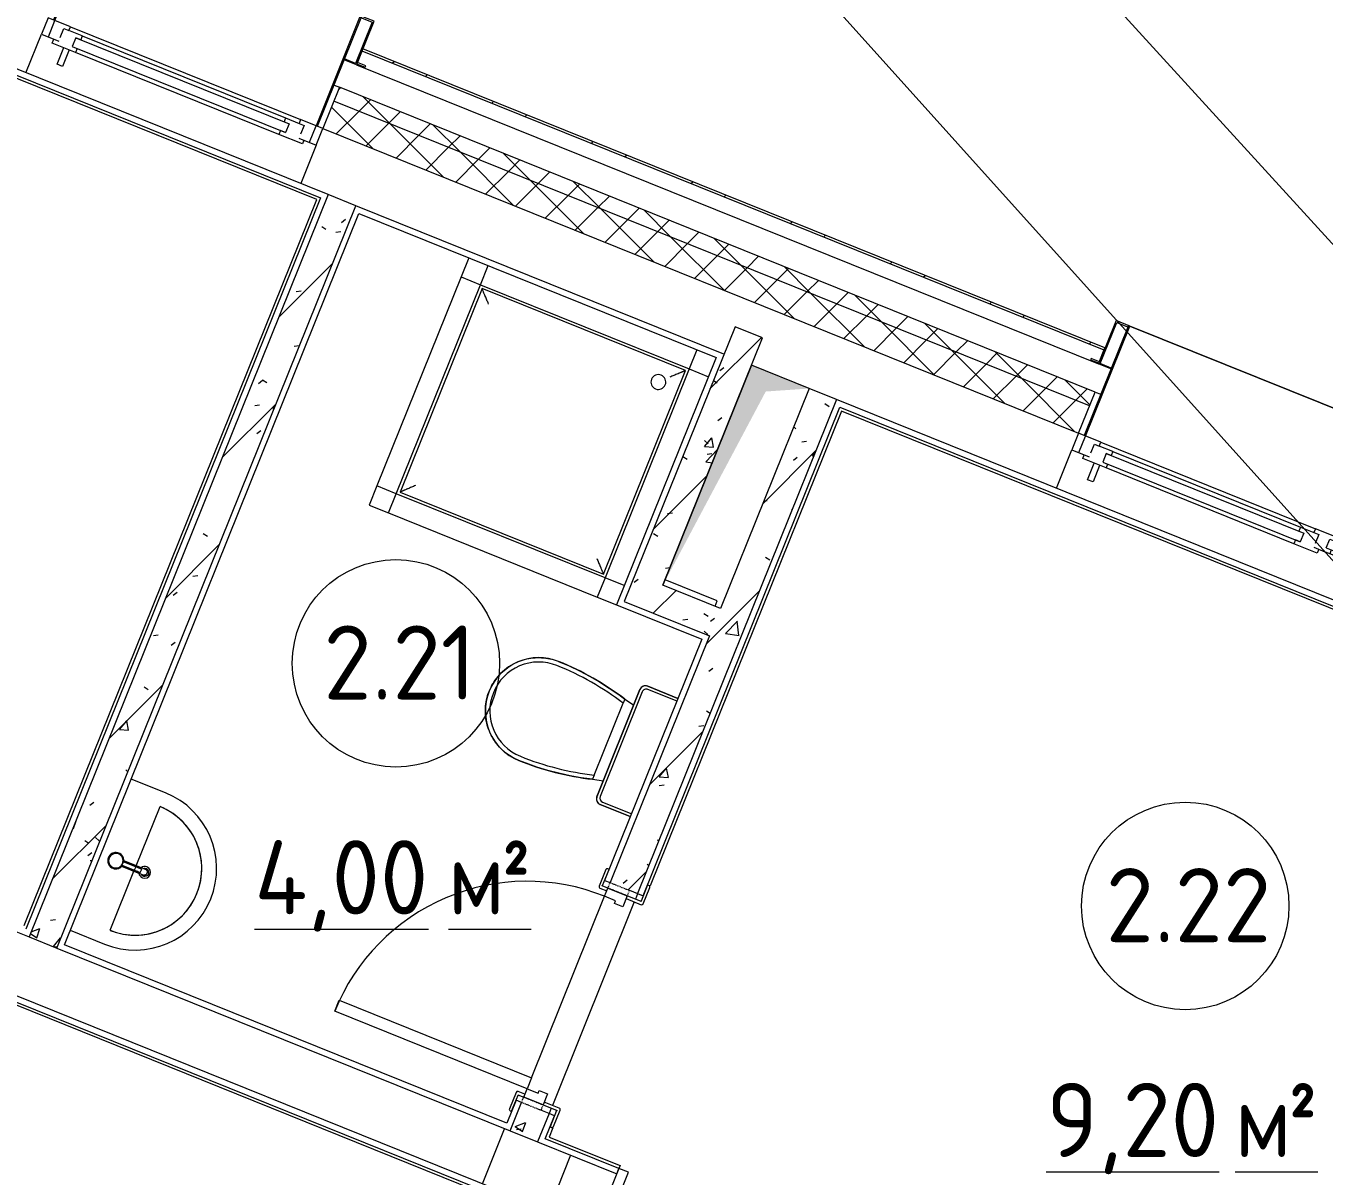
# Model space of a CAD drawing. Header units: millimetres. Extents: x -584918 to 2941280, y 3000189 to 4229862.
# Drawn here: x -439338 to -434957, y 3869929 to 3873808 of the extents above; entities that cross this region are included whole.
import ezdxf

# ---------------------------------------------------------------- set-up
doc = ezdxf.new("R2010")
doc.units = ezdxf.units.MM
doc.linetypes.add('ASVP_Невидимые', pattern=[5, 3, -2])
for name, color, linetype, lineweight in [('_ Окна', 7, 'Continuous', 0), ('Двери', 7, 'Continuous', 0), ('Линии', 7, 'Continuous', 0), ('Марки помещений', 7, 'Continuous', 0), ('Обобщенные модели', 7, 'Continuous', 0), ('Окна', 7, 'Continuous', 0), ('Перекрытие', 7, 'Continuous', 0), ('Сантехника', 7, 'Continuous', 0), ('Стены внутренние', 7, 'Continuous', 0), ('Стены наружные', 7, 'Continuous', 0), ('Стены несущие', 7, 'Continuous', 0), ('Стены отделка', 7, 'Continuous', 0), ('Стены перегородки', 7, 'Continuous', 0), ('Стены штриховка', 7, 'Continuous', 0), ('Узлы', 7, 'Continuous', 0), ('экспертиза ДУ', 1, 'Continuous', 0), ('экспертиза условные обозначения', 1, 'Continuous', 0)]:
    doc.layers.add(name, color=color, linetype=linetype, lineweight=lineweight)
doc.styles.add('GOST Common_2', font='', dxfattribs={"height": 500})
doc.styles.add('GOST Common_3', font='', dxfattribs={"width": 0.9, "height": 500})
doc.styles.get('GOST Common_2').set_extended_font_data('GOST Common')
doc.styles.get('GOST Common_3').set_extended_font_data('GOST Common')
pattern_1 = [(45, (-445536.98, 3844560.27), (-141.4214, 141.4214), [])]
pattern_2 = [(50, (-445536.98, 3844560.27), (364.368, -31.8783), [38.1, -419.1]), (355, (-445536.98, 3844560.27), (-70.486, 382.1133), [30.48, -335.28]), (100.451, (-445506.6, 3844557.6), (293.885, 350.2334), [32.38, -356.18]), (46.184, (-445537, 3844661.87), (542.1585, -84.086), [57.15, -628.65]), (96.636, (-445491.8, 3844654.86), (474.805, 494.855), [48.57, -534.27]), (351.184, (-445537, 3844661.87), (474.81, 494.85), [45.72, -502.92]), (21, (-445486.18, 3844636.47), (303.2285, -204.5305), [38.1, -419.1]), (326, (-445486.18, 3844636.47), (123.604, 368.376), [30.48, -335.28]), (71.451, (-445460.9, 3844619.42), (426.834, 163.8427), [32.38, -356.18]), (37.5, (-445536.98, 3844560.27), (6.17665, 169.11015), [16.764, -314.452, 16.764, -323.596, -336.55]), (37.5, (-445536.98, 3844560.27), (6.17665, 169.11015), [-671.576, 16.764, -319.786]), (7.5, (-445536.98, 3844560.27), (133.6389, 200.3615), [16.764, -177.292, 16.764, -306.832, -128.27]), (7.5, (-445536.98, 3844560.27), (133.6389, 200.3615), [-517.652, 16.764, -111.506]), (327.5, (-445650.27, 3844560.27), (271.1818, -11.45836), [16.764, -110.236, 16.764, -379.476, -525.78]), (327.5, (-445650.27, 3844560.27), (271.1818, -11.45836), [-523.24, 16.764, -509.016]), (317.5, (-445701.07, 3844560.27), (296.2585, 50.8528), [16.764, -148.336, 16.764, -246.38, -373.38]), (317.5, (-445701.07, 3844560.27), (296.2585, 50.8528), [-428.244, 16.764, -356.616])]
pattern_3 = [(45, (-445536.98, 3844560.27), (-70.71068, 70.71068), []), (135, (-445536.98, 3844560.27), (-70.71068, -70.71068), [])]

# ---------------------------------------------------------------- blocks, each defined once
blk = doc.blocks.new('ASVP_ДверьДеревянная_1 полотно - Санузел 700х2000h_полотно_ Г Пр _650 в свету_-7535400-АР Этаж 02')
at = {"layer": 'Двери', "lineweight": 18}
for p, q in [((-350, 750), (-310, 750)), ((-350, 50), (-350, 750)), ((-310, 750), (-310, 50)), ((-380, 50), (-350, 50)), ((-380, -20), (-380, 50)), ((-310, 50), (-350, 50)), ((-350, 50), (-350, 10)), ((350, 50), (380, 50)), ((350, 10), (350, 50)), ((380, 50), (380, -20)), ((-350, 10), (-340, 10)), ((-340, 10), (-340, -20)), ((340, 10), (350, 10)), ((340, -20), (340, 10)), ((-340, -20), (-380, -20)), ((380, -20), (340, -20))]:
    blk.add_line(p, q, dxfattribs=at)
at = {"layer": 'Двери', "linetype": 'ASVP_Невидимые', "lineweight": 18}
for p, q in [((-400, 50), (-380, 50)), ((-400, -20), (-400, 50)), ((-380, 50), (-380, -20)), ((380, 50), (400, 50)), ((380, -20), (380, 50)), ((400, 50), (400, -20)), ((-380, -20), (-400, -20)), ((400, -20), (380, -20))]:
    blk.add_line(p, q, dxfattribs=at)
at = {"layer": 'Двери'}
blk.add_arc((-350, 50), 700, 0, 90, dxfattribs=at)
blk = doc.blocks.new('ASVP_НАЛИЧНИК МДФ_Двери - Наличник дверной МДФ-7488205-АР Этаж 02')
at = {"layer": 'Обобщенные модели'}
for p, q in [((-380, 50), (-380, -1)), ((-370, -5), (-370, 50)), ((370, 50), (370, -5)), ((380, -1), (380, 50)), ((-381, 0), (-440, 0)), ((-440, 0), (-440, -5)), ((-381, -1), (-381, 0)), ((440, 0), (381, 0)), ((381, 0), (381, -1)), ((440, -5), (440, 0)), ((-435, -10), (-375, -10)), ((-380, -1), (-381, -1)), ((375, -10), (435, -10)), ((381, -1), (380, -1))]:
    blk.add_line(p, q, dxfattribs=at)
for centre, start, end in [((-435, -5), 180, 270), ((-375, -5), 270, 360), ((375, -5), 180, 270), ((435, -5), 270, 360)]:
    blk.add_arc(centre, 5, start, end, dxfattribs=at)
blk = doc.blocks.new('ASVP_НАЛИЧНИК МДФ_Двери - Наличник дверной МДФ-7488190-АР Этаж 02')
at = {"layer": 'Обобщенные модели'}
for p, q in [((-381, 0), (-440, 0)), ((-381, -1), (-381, 0)), ((-380, 20), (-380, -1)), ((-370, -5), (-370, 20)), ((370, 20), (370, -5)), ((380, -1), (380, 20)), ((440, 0), (381, 0)), ((381, 0), (381, -1)), ((440, -5), (440, 0)), ((-440, 0), (-440, -5)), ((-435, -10), (-375, -10)), ((-380, -1), (-381, -1)), ((375, -10), (435, -10)), ((381, -1), (380, -1))]:
    blk.add_line(p, q, dxfattribs=at)
for centre, start, end in [((-435, -5), 180, 270), ((-375, -5), 270, 360), ((375, -5), 180, 270), ((435, -5), 270, 360)]:
    blk.add_arc(centre, 5, start, end, dxfattribs=at)
blk = doc.blocks.new('ADSK_Унитаз_ГОСТ30493-96 - С косым выпуском-V62-АР Этаж 02')
at = {"layer": 'Сантехника'}
for p, q in [((130, 215), (20, 215)), ((20, 215), (130, 215)), ((125, 205), (25, 205)), ((140, -190), (140, 190)), ((150, 195), (150, 190.8)), ((150, -195), (150, 195)), ((150, 195), (150, -195)), ((185, 145), (150, 137.4)), ((185, 130.7), (185, 145.7)), ((185, 130.7), (185, -130.7)), ((185, -145.7), (185, -130.7)), ((150, -137.4), (185, -145)), ((20, -215), (130, -215)), ((130, -215), (20, -215)), ((25, -205), (125, -205))]:
    blk.add_line(p, q, dxfattribs=at)
at = {"layer": 'Сантехника', "flags": 128}
for points in [[(185, 145.7), (222.5, 155.2), (260.3, 163.1), (298.4, 169.6), (336.7, 174.5), (375.2, 177.8), (413.8, 179.6), (440, 180)], [(440, 180), (447.2, 179.9), (454.4, 179.4), (461.5, 178.7), (468.7, 177.7), (475.8, 176.4), (482.8, 174.8), (489.7, 173), (496.6, 170.9), (503.4, 168.5), (510.1, 165.8), (516.7, 162.9), (523.1, 159.7), (529.4, 156.2), (535.6, 152.5), (541.6, 148.6), (547.5, 144.4), (553.2, 140), (558.7, 135.3), (564, 130.5), (569.1, 125.4), (574, 120.1), (578.7, 114.7), (583.2, 109), (587.5, 103.2), (591.5, 97.3), (595.2, 91.1), (598.8, 84.8), (602, 78.4), (605, 71.9), (607.8, 65.2), (610.2, 58.5), (612.4, 51.6), (614.4, 44.7), (616, 37.7), (617.4, 30.6), (618.5, 23.5), (619.3, 16.3), (619.8, 9.1), (620, 1.9), (620, 0)], [(620, 0), (619.9, -7.2), (619.4, -14.4), (618.7, -21.5), (617.7, -28.7), (616.4, -35.8), (614.8, -42.8), (613, -49.7), (610.9, -56.6), (608.5, -63.4), (605.8, -70.1), (602.9, -76.7), (599.7, -83.1), (596.2, -89.4), (592.5, -95.6), (588.6, -101.6), (584.4, -107.5), (580, -113.2), (575.3, -118.7), (570.5, -124), (565.4, -129.1), (560.1, -134), (554.7, -138.7), (549, -143.2), (543.2, -147.5), (537.3, -151.5), (531.1, -155.2), (524.8, -158.8), (518.4, -162), (511.9, -165), (505.2, -167.8), (498.5, -170.2), (491.6, -172.4), (484.7, -174.4), (477.7, -176), (470.6, -177.4), (463.5, -178.5), (456.3, -179.3), (449.1, -179.8), (441.9, -180), (440, -180)], [(440, -180), (401.4, -179.2), (362.8, -176.9), (324.4, -173.1), (286.1, -167.7), (248.1, -160.7), (210.4, -152.3), (185, -145.7)]]:
    blk.add_lwpolyline(points, dxfattribs=at)
at = {"layer": 'Сантехника'}
for centre, radius, start, end in [((25, 190), 15, 90, 111.2132), ((125, 190), 15, 0, 90), ((130, 195), 20, 360, 90), ((130, 195), 20, 80, 90), ((130, 195), 20, 0, 90), ((130, 195), 20, 50, 70), ((130, 195), 20, 20, 40), ((130, 195), 20, 360, 10), ((440, -786), 966, 90, 105.3062), ((440, -786), 966, 90, 105.3062), ((440, 0), 180, 0, 90), ((440, 0), 180, 360, 90), ((440, -801), 966, 90, 105.3062), ((440, 0), 165, 0, 90), ((440, 0), 180, 270, 360), ((440, 0), 165, 270, 0), ((440, 0), 180, 270, 0), ((440, 801), 966, 254.6938, 270), ((440, 786), 966, 254.6938, 270), ((440, 786), 966, 254.6938, 270), ((25, -190), 15, 248.7868, 270), ((125, -190), 15, 270, 0), ((130, -195), 20, 270, 0), ((130, -195), 20, 270, 0), ((130, -195), 20, 270, 280), ((130, -195), 20, 290, 310), ((130, -195), 20, 320, 340), ((130, -195), 20, 350, 0)]:
    blk.add_arc(centre, radius, start, end, dxfattribs=at)
blk = doc.blocks.new('ADSK_Умывальник_Полукруглый_Керамический_ГОСТ30493-96 - 2-ой величины-228735-АР Этаж 02')
at = {"layer": 'Сантехника'}
for p, q in [((6669.8, 26660.8), (6553.9, 26707.5)), ((6570.8, 26415), (6651.2, 26614.4)), ((6483, 26197.1), (6563.3, 26396.5)), ((6348.3, 26197.4), (6464.3, 26150.7))]:
    blk.add_line(p, q, dxfattribs=at)
at = {"layer": 'Сантехника', "flags": 128}
blk.add_lwpolyline([(6483, 26197.1), (6491.4, 26193.9), (6499.9, 26191), (6508.5, 26188.5), (6517.3, 26186.3), (6526.1, 26184.5), (6535, 26183), (6543.9, 26181.9), (6552.9, 26181.2), (6561.9, 26180.8), (6570.9, 26180.8), (6579.9, 26181.1), (6588.8, 26181.8), (6597.8, 26182.9), (6606.7, 26184.3), (6615.5, 26186), (6624.2, 26188.1), (6632.9, 26190.6), (6641.4, 26193.4), (6649.9, 26196.5), (6658.2, 26200), (6666.3, 26203.8), (6674.3, 26208), (6682.1, 26212.4), (6689.8, 26217.2), (6697.2, 26222.2), (6704.5, 26227.6), (6711.5, 26233.2), (6718.3, 26239.1), (6724.8, 26245.3), (6731.1, 26251.7), (6737.1, 26258.4), (6742.9, 26265.3), (6748.3, 26272.5), (6753.5, 26279.8), (6758.4, 26287.4), (6763, 26295.1), (6767.3, 26303.1), (6771.2, 26311.2), (6774.8, 26319.4), (6778.1, 26327.8), (6781.1, 26336.3), (6783.7, 26344.9), (6785.9, 26353.6), (6787.8, 26362.4), (6789.4, 26371.3), (6790.6, 26380.2), (6791.4, 26389.1), (6791.9, 26398.1), (6792, 26407.1), (6791.8, 26416.1), (6791.2, 26425.1), (6790.3, 26434.1), (6789, 26443), (6787.3, 26451.8), (6785.3, 26460.6), (6782.9, 26469.3), (6780.2, 26477.8), (6777.1, 26486.3), (6773.8, 26494.6), (6770, 26502.8), (6766, 26510.9), (6761.6, 26518.7), (6757, 26526.4), (6752, 26533.9), (6746.7, 26541.2), (6741.1, 26548.3), (6735.3, 26555.1), (6729.2, 26561.8), (6722.8, 26568.1), (6716.2, 26574.2), (6709.3, 26580), (6702.3, 26585.6), (6695, 26590.9), (6687.5, 26595.8), (6679.8, 26600.5), (6671.9, 26604.8), (6663.8, 26608.9), (6655.6, 26612.6), (6651.2, 26614.4)], dxfattribs=at)
at = {"layer": 'Сантехника'}
for centre, radius, start, end in [((6567.1, 26405.7), 275, 248.0513, 68.0513), ((6567.1, 26405.7), 225, 248.0513, 68.0513), ((6599.5, 26392.7), 20, 188.0513, 248.0513), ((6599.5, 26392.7), 20, 68.0513, 128.0513), ((6599.5, 26392.7), 20, 248.0513, 68.0513)]:
    blk.add_arc(centre, radius, start, end, dxfattribs=at)
blk = doc.blocks.new('ADSK_Смеситель_ГОСТ25809-96 - Для умывальника_Однорукояточный-228586-АР Этаж 02')
at = {"layer": 'Сантехника'}
for p, q in [((6569.5, 26411.2), (6527.2, 26428.3)), ((6583.2, 26410), (6529.2, 26431.8)), ((6521.7, 26413.2), (6575.8, 26391.5)), ((6522.7, 26417.2), (6565.1, 26400.1)), ((6522.9, 26417.1), (6522.7, 26417.2)), ((6565.1, 26400.1), (6584.3, 26392.3)), ((6565.3, 26401.1), (6569.1, 26410.3)), ((6588.8, 26403.5), (6569.5, 26411.2)), ((6575.8, 26391.5), (6596.8, 26383)), ((6604.3, 26401.5), (6583.2, 26410)), ((6584.7, 26393.3), (6584.3, 26392.3)), ((6584.3, 26392.3), (6584.7, 26393.3)), ((6588.4, 26402.5), (6584.7, 26393.3)), ((6588.4, 26402.5), (6588.8, 26403.5)), ((6588.8, 26403.5), (6588.4, 26402.5)), ((6596.8, 26383), (6600.4, 26381.5)), ((6607.9, 26400.1), (6604.3, 26401.5))]:
    blk.add_line(p, q, dxfattribs=at)
for radius, start, end in [(27.5, 68.0513, 248.0513), (27.5, 170.028, 206.0741), (27.5, 151.3629, 164.7388), (24.5, 68.0513, 248.0513), (27.5, 110.0278, 146.0739), (24.5, 248.0513, 68.0513), (27.5, 91.3626, 104.7385), (27.5, 68.0513, 86.0736), (27.5, 53.0513, 68.0513), (27.5, 349.6627, 68.0513), (27.5, 31.3641, 44.74), (24.5, 348.2811, 353.0513), (24.5, 348.2811, 353.0513), (27.5, 350.0287, 26.0748), (27.5, 211.3632, 224.7391), (27.5, 232.6006, 248.0513), (27.5, 248.0513, 327.5502), (27.5, 248.0513, 266.0744), (27.5, 271.3635, 284.7394), (27.5, 290.0285, 306.8607), (27.5, 308.0513, 326.0746), (24.5, 323.0513, 327.8215), (24.5, 323.0513, 327.8215)]:
    blk.add_arc((6502.1, 26431.9), radius, start, end, dxfattribs=at)
for start_param, end_param in [(3.141593, 4.712389), (6.134003, 6.283185), (4.745008, 6.021386)]:
    blk.add_ellipse((6604.2, 26390.8), major_axis=(3.74, 9.28), ratio=0.965926, start_param=start_param, end_param=end_param, dxfattribs=at)
for points in [[(6523.2, 26418), (6524.1, 26419.5), (6525.7, 26422.4), (6526.6, 26425.6), (6526.9, 26427.3)], [(6526.9, 26427.3), (6526.9, 26427.4), (6527, 26427.6), (6527, 26427.8), (6527.1, 26427.9), (6527.1, 26428)], [(6527.6, 26428.1), (6527.6, 26428.1), (6527.6, 26428.1), (6527.6, 26428.1)], [(6522.7, 26417.2), (6522.7, 26417.2), (6522.7, 26417.2), (6522.7, 26417.3), (6522.8, 26417.4), (6522.9, 26417.6), (6523, 26417.8), (6523.1, 26418), (6523.2, 26418)], [(6523.2, 26417.1), (6523.2, 26417.1), (6523.1, 26417), (6523.1, 26417), (6523.1, 26417)], [(6565.3, 26401.1), (6565.3, 26400.9), (6565.1, 26400.6), (6565, 26400.2), (6565, 26400.1), (6565.1, 26400.1)], [(6569.7, 26410.1), (6569.7, 26410.3), (6569.8, 26410.6), (6569.9, 26411), (6569.9, 26411.1), (6569.9, 26411.1)], [(6582.1, 26410.1), (6581.7, 26410), (6580.8, 26409.7), (6579.3, 26408.5), (6578.4, 26407.4), (6577.9, 26406.8)], [(6583.2, 26410), (6583, 26410.1), (6582.7, 26410.2), (6582.4, 26410.1)]]:
    blk.add_open_spline(points, degree=3, dxfattribs=at)
for points, knots in [([(6526.2, 26427.1), (6526.2, 26427.4), (6526.3, 26427.9), (6526.4, 26428.4), (6526.4, 26428.9), (6526.5, 26429.1), (6526.5, 26429.2)], [0.13888889, 0.13888889, 0.13888889, 0.13888889, 0.16666667, 0.19444444, 0.20833333, 0.22222222, 0.22222222, 0.22222222, 0.22222222]), ([(6521.5, 26416.9), (6521.5, 26417), (6521.6, 26417.1), (6521.9, 26417.4), (6522.2, 26417.9), (6522.6, 26418.4), (6522.8, 26418.7)], [0.77430556, 0.77430556, 0.77430556, 0.77430556, 0.78298611, 0.79166667, 0.82638889, 0.86111111, 0.86111111, 0.86111111, 0.86111111]), ([(6565.4, 26399.9), (6565.5, 26399.9), (6565.5, 26399.9), (6565.5, 26400), (6565.6, 26400.2), (6565.7, 26400.4), (6565.9, 26400.7), (6565.9, 26400.8)], [0, 0, 0, 0, 0.166667, 0.333333, 0.5, 0.666667, 1, 1, 1, 1]), ([(6569.5, 26411.2), (6569.5, 26411.2), (6569.5, 26411.2), (6569.4, 26411.1), (6569.4, 26411), (6569.2, 26410.7), (6569.1, 26410.5), (6569.1, 26410.3)], [0, 0, 0, 0, 0.166667, 0.333333, 0.5, 0.666667, 1, 1, 1, 1]), ([(6574.2, 26397.5), (6574, 26395.9), (6574, 26393.9), (6574.8, 26392.1), (6575.4, 26391.6), (6575.8, 26391.5)], [0.1666667, 0.1666667, 0.1666667, 0.1666667, 0.3333333, 0.4166667, 0.5, 0.5, 0.5, 0.5]), ([(6607.1, 26389.6), (6606.8, 26388.8), (6606.2, 26387.6), (6605.2, 26386.2), (6604.4, 26385.3), (6603.6, 26384.6), (6603, 26384.1), (6602.4, 26383.7), (6601.6, 26383.3), (6600.8, 26382.9), (6600.1, 26382.8), (6599.6, 26382.7), (6599.1, 26382.6), (6598.6, 26382.6), (6598.2, 26382.6), (6597.7, 26382.7), (6597.3, 26382.8), (6597, 26382.9), (6596.8, 26383)], [0, 0, 0, 0, 0.0833333, 0.125, 0.1666667, 0.2083333, 0.2291667, 0.25, 0.2916667, 0.3333333, 0.3541667, 0.375, 0.3958333, 0.4166667, 0.4375, 0.4583333, 0.4791667, 0.5, 0.5, 0.5, 0.5]), ([(6604.3, 26401.5), (6604.4, 26401.5), (6604.7, 26401.3), (6605.1, 26401.1), (6605.5, 26400.8), (6605.9, 26400.5), (6606.2, 26400.2), (6606.5, 26399.8), (6606.8, 26399.4), (6607.1, 26399), (6607.3, 26398.5), (6607.6, 26397.8), (6607.8, 26397.1), (6608, 26396.4), (6608.1, 26395.6), (6608.1, 26394.6), (6608.1, 26393.4), (6607.8, 26391.7), (6607.4, 26390.4), (6607.1, 26389.6)], [0.5, 0.5, 0.5, 0.5, 0.5208333, 0.5416667, 0.5625, 0.5833333, 0.6041667, 0.625, 0.6458333, 0.6666667, 0.6875, 0.7083333, 0.75, 0.7708333, 0.7916667, 0.8333333, 0.875, 0.9166667, 1, 1, 1, 1])]:
    blk.add_open_spline(points, degree=3, knots=knots, dxfattribs=at)
blk = doc.blocks.new('ADSK_СифонБутылочный_ГОСТ23289-94 - Для умывальника_Вертикальный выпуск_DN40-6690948-АР Этаж 02')
at = {"layer": 'Сантехника'}
for radius, start, end in [(20, 158.285, 163.4876), (20, 158.285, 163.4876), (13.3, 174.0842, 180), (13.3, 180, 259.0621), (13.3, 1.0701, 90)]:
    blk.add_arc((0, 0), radius, start, end, dxfattribs=at)
blk = doc.blocks.new('ASVP_ОТКОС_Оштукатуривание дверного откоса - Оштукатуривание дверного откоса-V73-АР Этаж 02')
at = {"layer": 'Обобщенные модели'}
for p, q in [((-575, 130), (-575, 0)), ((-540, 0), (-540, 130)), ((540, 130), (540, 0)), ((575, 0), (575, 130)), ((-575, 0), (-540, 0)), ((540, 0), (575, 0))]:
    blk.add_line(p, q, dxfattribs=at)
blk = doc.blocks.new('ADSK_Душевой_поддон_ГОСТ 23695-2016 - ПДСм 800 _h_445_-223348-АР Этаж 02')
at = {"layer": 'Сантехника'}
for p, q in [((70, -70), (70, 0)), ((830, 0), (830, -70)), ((900, -70), (900, 0)), ((0, -70), (70, -70)), ((70, -830), (70, -70)), ((70, -70), (830, -70)), ((820, -80), (80, -80)), ((80, -80), (80, -820)), ((820, -820), (820, -80)), ((830, -70), (830, -830)), ((830, -70), (900, -70)), ((900, -830), (900, -70)), ((70, -830), (0, -830)), ((830, -830), (70, -830)), ((70, -900), (70, -830)), ((80, -820), (820, -820)), ((900, -830), (830, -830)), ((830, -830), (830, -900)), ((900, -900), (900, -830)), ((0, -900), (70, -900)), ((70, -900), (830, -900)), ((830, -900), (900, -900))]:
    blk.add_line(p, q, dxfattribs=at)
for start, end in [(90, 270), (270, 90)]:
    blk.add_arc((150, -150), 25, start, end, dxfattribs=at)
for points, knots in [([(80, -80), (80, -80), (80.7, -80.7), (82.9, -82.9), (85.3, -85.3), (87.7, -87.7), (89.9, -89.9), (92.3, -92.3), (94.9, -94.9), (97.8, -97.8), (100.7, -100.7), (104.6, -104.7), (111.3, -111.3), (116.5, -116.4), (120, -120)], [-1, -1, -1, -1, -0.833333, -0.75, -0.666667, -0.583333, -0.541667, -0.5, -0.416667, -0.375, -0.333333, -0.25, -0.166667, 0, 0, 0, 0]), ([(780, -120), (783.6, -116.5), (788.7, -111.3), (795.3, -104.6), (799.3, -100.7), (802.2, -97.8), (805.1, -94.9), (807.7, -92.3), (810.1, -89.9), (812.3, -87.7), (814.7, -85.3), (817.1, -82.9), (819.3, -80.7), (820, -80), (820, -80)], [0, 0, 0, 0, 0.166667, 0.25, 0.333333, 0.375, 0.416667, 0.5, 0.541667, 0.583333, 0.666667, 0.75, 0.833333, 1, 1, 1, 1]), ([(120, -780), (116.4, -783.5), (111.3, -788.7), (104.7, -795.4), (100.7, -799.3), (97.8, -802.2), (94.9, -805.1), (92.3, -807.7), (89.9, -810.1), (87.7, -812.3), (85.3, -814.7), (82.9, -817.1), (80.7, -819.3), (80, -820), (80, -820)], [0, 0, 0, 0, 0.166667, 0.25, 0.333333, 0.375, 0.416667, 0.5, 0.541667, 0.583333, 0.666667, 0.75, 0.833333, 1, 1, 1, 1]), ([(780, -780), (783.5, -783.6), (788.7, -788.7), (795.4, -795.3), (799.3, -799.3), (802.2, -802.2), (805.1, -805.1), (807.7, -807.7), (810.1, -810.1), (812.3, -812.3), (814.7, -814.7), (817.1, -817.1), (819.3, -819.3), (820, -820), (820, -820)], [0, 0, 0, 0, 0.166667, 0.25, 0.333333, 0.375, 0.416667, 0.5, 0.541667, 0.583333, 0.666667, 0.75, 0.833333, 1, 1, 1, 1])]:
    blk.add_open_spline(points, degree=3, knots=knots, dxfattribs=at)
blk = doc.blocks.new('Окно_ПВХ_1Створка_1Фрамуга-верх - ОП_2100_h_х950_1ст1фр-7962690-АР Этаж 02')
at = {"layer": '_ Окна'}
for p, q in [((-419, 100), (-500, 100)), ((-500, 100), (-500, 40)), ((-475, 40), (-475, 100)), ((-419, 86), (-419, 100)), ((419, 100), (419, 86)), ((500, 100), (419, 100)), ((475, 40), (475, 100)), ((500, 40), (500, 100)), ((-437, 54), (-437, 86)), ((-437, 86), (-419, 86)), ((-370, 86), (-419, 86)), ((-388, 72), (-388, 40)), ((-370, 72), (-388, 72)), ((-388, 72), (388, 72)), ((-370, 86), (-370, 72)), ((370, 86), (370, 72)), ((370, 86), (419, 86)), ((370, 72), (388, 72)), ((388, 72), (388, 40)), ((419, 86), (437, 86)), ((437, 86), (437, 54)), ((-500, 40), (-437, 40)), ((-455, 26), (-455, 40)), ((-370, 26), (-455, 26)), ((-388, 40), (-370, 40)), ((-388, 40), (388, 40)), ((-370, 40), (-370, 26)), ((370, 40), (370, 26)), ((388, 40), (370, 40)), ((455, 26), (370, 26)), ((437, 40), (500, 40)), ((455, 40), (455, 26))]:
    blk.add_line(p, q, dxfattribs=at)
at = {"layer": 'Окна'}
for p, q in [((-419, 100), (419, 100)), ((-370, 86), (370, 86)), ((-413.5, -34), (-413.5, 26)), ((-393.5, 26), (-393.5, -34)), ((370, 26), (-370, 26)), ((-393.5, -34), (-413.5, -34))]:
    blk.add_line(p, q, dxfattribs=at)
blk = doc.blocks.new('Окно_ПВХ_2Створки_1Фрамуга-верх - ОП_2100_h_х1750_2ст1фр-7979835-АР Этаж 02')
at = {"layer": '_ Окна'}
for p, q in [((-819, 100), (-900, 100)), ((-900, 100), (-900, 40)), ((-875, 40), (-875, 100)), ((-819, 86), (-819, 100)), ((38, 100), (-38, 100)), ((-38, 100), (-38, 86)), ((38, 86), (38, 100)), ((819, 100), (819, 86)), ((900, 100), (819, 100)), ((875, 40), (875, 100)), ((900, 40), (900, 100)), ((-837, 54), (-837, 86)), ((-837, 86), (-819, 86)), ((-770, 86), (-819, 86)), ((-788, 72), (-788, 40)), ((-770, 72), (-788, 72)), ((-788, 72), (-69, 72)), ((-770, 86), (-770, 72)), ((-87, 86), (-87, 72)), ((-87, 86), (-38, 86)), ((-87, 72), (-69, 72)), ((-69, 72), (-69, 40)), ((-38, 86), (-20, 86)), ((-20, 86), (-20, 54)), ((20, 54), (20, 86)), ((20, 86), (38, 86)), ((20, 54), (837, 54)), ((20, 54), (38, 54)), ((38, 86), (819, 86)), ((38, 54), (38, 40)), ((819, 86), (837, 86)), ((819, 54), (819, 40)), ((837, 54), (819, 54)), ((837, 86), (837, 54)), ((-900, 40), (-837, 40)), ((-855, 26), (-855, 40)), ((-770, 26), (-855, 26)), ((-788, 40), (-770, 40)), ((-788, 40), (-69, 40)), ((-770, 40), (-770, 26)), ((-87, 40), (-87, 26)), ((-69, 40), (-87, 40)), ((-2, 26), (-87, 26)), ((-20, 40), (20, 40)), ((-2, 40), (-2, 26)), ((38, 40), (20, 40)), ((837, 40), (819, 40)), ((837, 40), (900, 40))]:
    blk.add_line(p, q, dxfattribs=at)
at = {"layer": 'Окна'}
for p, q in [((-819, 100), (-38, 100)), ((38, 100), (819, 100)), ((-770, 86), (-87, 86)), ((-813.5, -34), (-813.5, 26)), ((-793.5, 26), (-793.5, -34)), ((-87, 26), (-770, 26)), ((819, 40), (38, 40)), ((-793.5, -34), (-813.5, -34))]:
    blk.add_line(p, q, dxfattribs=at)
blk = doc.blocks.new('Откос с зашивкой _верх_низ_ - Откос-V89-АР Этаж 02')
at = {"layer": 'Обобщенные модели'}
for p, q in [((-880, 300), (-880, -100)), ((-875, -100), (-875, 300)), ((875, 300), (875, -100)), ((880, -100), (880, 300)), ((-920, 55), (-955, 55)), ((-955, 55), (-955, 50)), ((-955, 50), (-925, 50)), ((-925, 50), (-925, -100)), ((-920, -95), (-920, 55)), ((-920, 55), (-880, 55)), ((880, 55), (920, 55)), ((955, 55), (920, 55)), ((920, 55), (920, -95)), ((925, -100), (925, 50)), ((925, 50), (955, 50)), ((955, 50), (955, 55)), ((-925, -100), (-875, -100)), ((-875, -95), (-920, -95)), ((-880, -100), (-875, -100)), ((-875, -100), (-875, -95)), ((-875, -100), (875, -100)), ((875, -100), (-875, -100)), ((920, -95), (875, -95)), ((875, -95), (875, -100)), ((875, -100), (880, -100)), ((875, -100), (925, -100))]:
    blk.add_line(p, q, dxfattribs=at)
blk = doc.blocks.new('Откос с зашивкой _верх_низ_ - Откос-V92-АР Этаж 02')
at = {"layer": 'Обобщенные модели'}
for p, q in [((-525, 100), (-525, -50)), ((-475, 100), (-525, 100)), ((-520, -55), (-520, 95)), ((-520, 95), (-475, 95)), ((-480, 100), (-480, -300)), ((-475, 100), (-480, 100)), ((475, 100), (-475, 100)), ((-475, -300), (-475, 100)), ((-475, 95), (-475, 100)), ((-475, 100), (475, 100)), ((480, 100), (475, 100)), ((475, 100), (475, -300)), ((525, 100), (475, 100)), ((475, 100), (475, 95)), ((475, 95), (520, 95)), ((480, -300), (480, 100)), ((520, 95), (520, -55)), ((525, -50), (525, 100)), ((-525, -50), (-555, -50)), ((-555, -50), (-555, -55)), ((-555, -55), (-520, -55)), ((-480, -55), (-520, -55)), ((520, -55), (480, -55)), ((520, -55), (555, -55)), ((555, -50), (525, -50)), ((555, -55), (555, -50))]:
    blk.add_line(p, q, dxfattribs=at)
blk = doc.blocks.new('ASVP_Марка_Помещение_ДваЗначения - Номер Площадь-685795-АР Этаж 02')
at = {"layer": 'Марки помещений'}
blk.add_circle((0, 0), 3.5, dxfattribs=at)

msp = doc.modelspace()

# ---------------------------------------------------------------- hatches: boundary and pattern name
at = {"layer": 'Стены внутренние'}
h = msp.add_hatch(dxfattribs=at)
h.set_pattern_fill('FP_1', color=256, style=0, pattern_type=2)
h.set_pattern_definition(pattern_1)
h.paths.add_polyline_path([(-439234.481, 3870697.461), (-438225.285, 3873201.762), (-438318.037, 3873239.14), (-439327.233, 3870734.839)])
h = msp.add_hatch(dxfattribs=at)
h.set_pattern_fill('FP_2', color=256, style=0, pattern_type=2)
h.set_pattern_definition(pattern_2)
h.paths.add_polyline_path([(-439234.481, 3870697.461), (-438225.285, 3873201.762), (-438318.037, 3873239.14), (-439327.233, 3870734.839)])
h = msp.add_hatch(dxfattribs=at)
h.set_pattern_fill('FP_1', color=256, style=0, pattern_type=2)
h.set_pattern_definition(pattern_1)
h.paths.add_polyline_path([(-437188.679, 3871921.51), (-436852.28, 3872756.277), (-436945.032, 3872793.654), (-437281.431, 3871958.887), (-437273.742, 3871955.789)])
h = msp.add_hatch(dxfattribs=at)
h.set_pattern_fill('FP_2', color=256, style=0, pattern_type=2)
h.set_pattern_definition(pattern_2)
h.paths.add_polyline_path([(-437188.679, 3871921.51), (-436852.28, 3872756.277), (-436945.032, 3872793.654), (-437281.431, 3871958.887), (-437273.742, 3871955.789)])
h = msp.add_hatch(dxfattribs=at)
h.set_pattern_fill('FP_1', color=256, style=0, pattern_type=2)
h.set_pattern_definition(pattern_1)
h.paths.add_polyline_path([(-437611.323, 3870043.353), (-437572.763, 3870139.038), (-437665.515, 3870176.416), (-437704.075, 3870080.731), (-437638.805, 3870054.428)])
h.paths.add_polyline_path([(-437273.742, 3870881.053), (-436602.127, 3872547.654), (-436694.879, 3872585.032), (-437366.494, 3870918.431), (-437301.568, 3870892.266)])
h = msp.add_hatch(dxfattribs=at)
h.set_pattern_fill('FP_2', color=256, style=0, pattern_type=2)
h.set_pattern_definition(pattern_2)
h.paths.add_polyline_path([(-437611.323, 3870043.353), (-437572.763, 3870139.038), (-437665.515, 3870176.416), (-437704.075, 3870080.731), (-437638.805, 3870054.428)])
h.paths.add_polyline_path([(-437273.742, 3870881.053), (-436602.127, 3872547.654), (-436694.879, 3872585.032), (-437366.494, 3870918.431), (-437301.568, 3870892.266)])
h = msp.add_hatch(dxfattribs=at)
h.set_pattern_fill('FP_1', color=256, style=0, pattern_type=2)
h.set_pattern_definition(pattern_1)
h.paths.add_polyline_path([(-437031.278, 3871750.265), (-436993.9, 3871843.017), (-437281.431, 3871958.887), (-437318.808, 3871866.135), (-437043.169, 3871755.057)])
h = msp.add_hatch(dxfattribs=at)
h.set_pattern_fill('FP_2', color=256, style=0, pattern_type=2)
h.set_pattern_definition(pattern_2)
h.paths.add_polyline_path([(-437031.278, 3871750.265), (-436993.9, 3871843.017), (-437281.431, 3871958.887), (-437318.808, 3871866.135), (-437043.169, 3871755.057)])
at = {"layer": 'Стены наружные'}
h = msp.add_hatch(dxfattribs=at)
h.set_pattern_fill('FP_36', color=256, style=0, pattern_type=2)
h.set_pattern_definition(pattern_3)
h.paths.add_polyline_path([(-433281.056, 3871424.941), (-433243.678, 3871517.693), (-434078.445, 3871854.091), (-434115.823, 3871761.339), (-433355.811, 3871455.066)])
h.paths.add_polyline_path([(-435785.357, 3872434.137), (-435747.979, 3872526.889), (-438298.656, 3873554.773), (-438336.034, 3873462.021), (-435807.783, 3872443.174)])
h.paths.add_polyline_path([(-439263.553, 3873835.798), (-439226.175, 3873928.55), (-439736.31, 3874134.127), (-439773.688, 3874041.375), (-439285.979, 3873844.835)])
h = msp.add_hatch(dxfattribs=at)
h.set_pattern_fill('FP_36', color=256, style=0, pattern_type=2)
h.set_pattern_definition(pattern_3)
h.paths.add_polyline_path([(-433336.43, 3871555.07), (-433317.741, 3871601.446), (-434059.756, 3871900.467), (-434078.445, 3871854.091), (-433355.811, 3871562.881)])
h.paths.add_polyline_path([(-435747.979, 3872526.889), (-435729.29, 3872573.265), (-438279.967, 3873601.149), (-438298.656, 3873554.773), (-435799.508, 3872547.654)])
h.paths.add_polyline_path([(-439226.175, 3873928.55), (-439207.486, 3873974.926), (-439624.87, 3874143.125), (-439643.558, 3874096.749), (-439240.351, 3873934.262)])
h = msp.add_hatch(dxfattribs=at)
h.set_pattern_fill('FP_17', color=256, style=0, pattern_type=2)
h.set_pattern_definition([(45, (-445536.98, 3844560.27), (-235.7317, 235.7317), []), (45, (-445379.83, 3844560.27), (-235.7317, 235.7317), [])])
h.paths.add_polyline_path([(-435699.402, 3872714.317), (-435696.412, 3872721.737), (-438200.713, 3873730.933), (-438203.703, 3873723.513), (-435729.29, 3872726.361)])
at = {"layer": 'Узлы'}
h = msp.add_hatch(color=256, dxfattribs=at)
h.paths.add_polyline_path([(-437255.543, 3863970.181), (-436689.837, 3864720.898), (-435990.934, 3864700.429), (-436825.701, 3865036.827), (-437238.931, 3864011.404)])
h.paths.add_polyline_path([(-439685.089, 3865164.88), (-440961.341, 3865679.191), (-441036.096, 3865493.687), (-440914.853, 3865563.687), (-439713.468, 3865174.084)])
h.paths.add_polyline_path([(-436750.945, 3865222.331), (-436093.94, 3866094.207), (-435430.269, 3866091.707), (-436265.036, 3866428.106), (-436657.501, 3865454.211)])
h.paths.add_polyline_path([(-444544.873, 3867285.023), (-446121.655, 3867920.442), (-446252.477, 3867595.811), (-446063.076, 3867749.184), (-444553.871, 3867287.774)])
h.paths.add_polyline_path([(-443797.32, 3869140.06), (-445374.102, 3869775.48), (-445448.858, 3869589.976), (-445310.294, 3869669.976), (-443807.426, 3869143.6)])
h.paths.add_polyline_path([(-437188.679, 3871921.51), (-436841.27, 3872574.891), (-436694.879, 3872585.032), (-436889.658, 3872663.525), (-437181.203, 3871940.06)])
h.paths.add_polyline_path([(-450935.755, 3873364.424), (-450044.8, 3874255.379), (-447796.034, 3873932.011), (-450300.335, 3874941.206), (-450920.804, 3873401.525)])
h.paths.add_polyline_path([(-451585.018, 3873626.068), (-450852.262, 3874947.996), (-450485.839, 3875015.962), (-450949.598, 3875202.85), (-451544.405, 3873726.849)])
h.paths.add_polyline_path([(-461556.677, 3873709.268), (-459680.64, 3875742.729), (-455210.371, 3874849.839), (-460274.624, 3876890.657), (-461553.664, 3873716.743)])
at = {"layer": 'экспертиза условные обозначения', "lineweight": -3}
h = msp.add_hatch(dxfattribs=at)
h.set_pattern_fill('GRASS', color=3, scale=24)
h.set_pattern_definition([(90, (-445940.84, 3599179.46), (-431.0523, 431.0523), [114.3, -747.8046]), (45, (-445940.84, 3599179.46), (-431.0523, 431.0523), [114.3, -495.3]), (135, (-445940.84, 3599179.46), (-431.0523, -431.0523), [114.3, -495.3])])
edge = h.paths.add_edge_path()
edge.add_line((-447049.451, 3865658.265), (-446341.145, 3867415.913))
edge.add_line((-446341.145, 3867415.913), (-444564.946, 3866700.132))
edge.add_line((-444564.946, 3866700.132), (-442509.176, 3871801.486))
edge.add_line((-442509.176, 3871801.486), (-441117.898, 3871240.821))
edge.add_line((-441117.898, 3871240.821), (-443173.668, 3866139.467))
edge.add_line((-443173.668, 3866139.467), (-432539.664, 3861854.123))
edge.add_line((-432539.664, 3861854.123), (-433249.838, 3860091.837))
edge.add_line((-433249.838, 3860091.837), (-438544.928, 3862225.679))
edge.add_arc((-438931.415, 3861168.873), 1125.26, 69.911908, 178.139393)
edge.add_line((-440056.082, 3861205.408), (-440056.082, 3859309.598))
edge.add_line((-440056.082, 3859309.598), (-442806.082, 3859309.598))
edge.add_line((-442806.082, 3859309.598), (-442806.082, 3863942.86))
edge.add_line((-442806.082, 3863942.86), (-445766.386, 3865141.209))
edge.add_line((-445766.386, 3865141.209), (-447049.451, 3865658.265))

# ---------------------------------------------------------------- linework, layer by layer
at = {"layer": 'Линии'}
for p, q in [((-436889.658, 3872663.525), (-437188.679, 3871921.51)), ((-436694.879, 3872585.032), (-436889.658, 3872663.525))]:
    msp.add_line(p, q, dxfattribs=at)
at = {"layer": 'Перекрытие'}
for p, q in [((-437004.975, 3871869.042), (-437181.203, 3871940.06)), ((-437012.45, 3871850.492), (-437004.975, 3871869.042)), ((-437631.875, 3870259.892), (-437385.183, 3870872.055)), ((-437284.956, 3870853.228), (-437561.55, 3870166.864)), ((-437274.166, 3870880.002), (-437281.218, 3870862.503)), ((-437565.442, 3870157.206), (-437572.763, 3870139.038)), ((-437797.38, 3869902.702), (-437722.625, 3870088.206)), ((-437500.021, 3869998.5), (-437574.776, 3869812.996))]:
    msp.add_line(p, q, dxfattribs=at)
at = {"layer": 'Стены внутренние'}
for p, q in [((-438357.076, 3873222.528), (-443170.899, 3875162.427)), ((-439338.308, 3873650.294), (-439285.979, 3873780.147)), ((-438358.46, 3873406.37), (-438410.789, 3873276.518)), ((-439343.845, 3870773.878), (-438357.076, 3873222.528)), ((-436585.515, 3872508.615), (-437230.966, 3870906.941)), ((-433394.85, 3871222.825), (-436585.515, 3872508.615)), ((-435860.112, 3872248.633), (-435807.783, 3872378.486)), ((-437443.988, 3869727.946), (-440915.782, 3871127.027)), ((-437230.966, 3870906.941), (-437235.603, 3870908.81)), ((-437559.889, 3870090.724), (-437572.284, 3870059.965)), ((-437572.284, 3870059.965), (-437332.893, 3869963.494)), ((-437559.889, 3870090.724), (-437564.526, 3870092.593)), ((-437332.893, 3869963.494), (-437336.631, 3869954.219))]:
    msp.add_line(p, q, dxfattribs=at)
at = {"layer": 'Стены наружные'}
for p, q in [((-438222.392, 3873677.137), (-438264.13, 3873693.957)), ((-438298.518, 3873608.625), (-438279.967, 3873601.149)), ((-435676.352, 3872651.121), (-435718.091, 3872667.941)), ((-435729.29, 3872573.265), (-435710.74, 3872565.789))]:
    msp.add_line(p, q, dxfattribs=at)
at = {"layer": 'Стены несущие'}
for p, q in [((-438318.037, 3873239.14), (-439327.233, 3870734.839)), ((-438225.285, 3873201.762), (-438318.037, 3873239.14)), ((-439234.481, 3870697.461), (-438225.285, 3873201.762)), ((-436945.032, 3872793.654), (-437318.808, 3871866.135)), ((-436852.28, 3872756.277), (-436945.032, 3872793.654)), ((-437188.679, 3871921.51), (-436852.28, 3872756.277)), ((-436694.879, 3872585.032), (-436993.9, 3871843.017)), ((-436602.127, 3872547.654), (-436694.879, 3872585.032)), ((-436602.127, 3872547.654), (-437273.742, 3870881.053)), ((-436993.9, 3871843.017), (-437188.679, 3871921.51)), ((-437318.808, 3871866.135), (-437031.278, 3871750.265)), ((-437031.278, 3871750.265), (-437366.494, 3870918.431)), ((-437301.568, 3870892.266), (-437273.742, 3870881.053)), ((-439327.233, 3870734.839), (-439234.481, 3870697.461)), ((-437704.075, 3870080.731), (-437665.515, 3870176.416)), ((-437572.763, 3870139.038), (-437600.589, 3870150.251)), ((-437572.763, 3870139.038), (-437611.323, 3870043.353)), ((-437704.075, 3870080.731), (-437611.323, 3870043.353))]:
    msp.add_line(p, q, dxfattribs=at)
at = {"layer": 'Стены отделка'}
for p, q in [((-438318.037, 3873239.14), (-443187.511, 3875201.466)), ((-443176.436, 3875175.44), (-438344.063, 3873228.065)), ((-438200.713, 3873730.933), (-438222.392, 3873677.137)), ((-435696.412, 3872721.737), (-438200.713, 3873730.933)), ((-438222.392, 3873677.137), (-435718.091, 3872667.941)), ((-438344.063, 3873228.065), (-439338.308, 3870760.865)), ((-439208.455, 3870708.536), (-438214.21, 3873175.737)), ((-436982.41, 3872700.902), (-438225.285, 3873201.762)), ((-438214.21, 3873175.737), (-437008.436, 3872689.827)), ((-437008.436, 3872689.827), (-437344.834, 3871855.06)), ((-435718.091, 3872667.941), (-435696.412, 3872721.737)), ((-437255.192, 3870873.578), (-436591.052, 3872521.628)), ((-433355.811, 3871239.437), (-436602.127, 3872547.654)), ((-436591.052, 3872521.628), (-433381.837, 3871228.362)), ((-437344.834, 3871855.06), (-437057.303, 3871739.19)), ((-437057.303, 3871739.19), (-437385.045, 3870925.906)), ((-441228.647, 3871501.08), (-439327.233, 3870734.839)), ((-437418.862, 3869750.165), (-440932.394, 3871166.066)), ((-440921.32, 3871140.04), (-436484.906, 3869352.232)), ((-437385.045, 3870925.906), (-437366.494, 3870918.431)), ((-437273.742, 3870881.053), (-437255.192, 3870873.578)), ((-439234.481, 3870697.461), (-437704.075, 3870080.731)), ((-437715.15, 3870106.757), (-439208.455, 3870708.536)), ((-437684.066, 3870183.891), (-437715.15, 3870106.757)), ((-437665.515, 3870176.416), (-437684.066, 3870183.891)), ((-437585.297, 3870054.428), (-437554.213, 3870131.563)), ((-437554.213, 3870131.563), (-437572.763, 3870139.038)), ((-437704.075, 3870080.731), (-437704.075, 3870080.731)), ((-437336.631, 3869954.219), (-437585.297, 3870054.428)), ((-437611.323, 3870043.353), (-437344.107, 3869935.669)), ((-437344.107, 3869935.669), (-437336.631, 3869954.219))]:
    msp.add_line(p, q, dxfattribs=at)
at = {"layer": 'Стены перегородки'}
for p, q in [((-438279.967, 3873601.149), (-438336.034, 3873462.021)), ((-435729.29, 3872573.265), (-438279.967, 3873601.149)), ((-438336.034, 3873462.021), (-435785.357, 3872434.137)), ((-435785.357, 3872434.137), (-435729.29, 3872573.265))]:
    msp.add_line(p, q, dxfattribs=at)
at = {"layer": 'Стены штриховка'}
for p, q in [((-435699.402, 3872714.317), (-438203.703, 3873723.513)), ((-435747.979, 3872526.889), (-438298.656, 3873554.773))]:
    msp.add_line(p, q, dxfattribs=at)
at = {"layer": 'экспертиза ДУ'}
for points in [[(-506250.006, 3951282.029), (-431615.853, 3868322.776)], [(-430597.119, 3868322.776), (-506250.006, 3951282.029)]]:
    msp.add_lwpolyline(points, dxfattribs=at)

# ---------------------------------------------------------------- block references
at = {"layer": 'Двери', "rotation": 68.05130091645819}
msp.add_blockref('ASVP_ДверьДеревянная_1 полотно - Санузел 700х2000h_полотно_ Г Пр _650 в свету_-7535400-АР Этаж 02', (-437469.629, 3870528.734), dxfattribs=at)
at = {"layer": 'Марки помещений', "xscale": 99.99999999999993, "yscale": 99.99999999999993, "zscale": 99.99999999999993}
for p in [(-438089.547, 3871658.028), (-435425.313, 3870839.588)]:
    msp.add_blockref('ASVP_Марка_Помещение_ДваЗначения - Номер Площадь-685795-АР Этаж 02', p, dxfattribs=at)
at = {"layer": 'Обобщенные модели'}
for name, p, rotation in [('Откос с зашивкой _верх_низ_ - Откос-V92-АР Этаж 02', (-438687.647, 3873927.198), 338.0513009164582), ('Откос с зашивкой _верх_низ_ - Откос-V89-АР Этаж 02', (-434838.457, 3872375.994), 158.0513009164574), ('ASVP_НАЛИЧНИК МДФ_Двери - Наличник дверной МДФ-7488190-АР Этаж 02', (-437534.555, 3870554.899), 248.051300916458), ('ASVP_НАЛИЧНИК МДФ_Двери - Наличник дверной МДФ-7488205-АР Этаж 02', (-437404.702, 3870502.57), 68.05130091645819), ('ASVP_ОТКОС_Оштукатуривание дверного откоса - Оштукатуривание дверного откоса-V73-АР Этаж 02', (-436803.308, 3869739.298), 158.0513009164574)]:
    msp.add_blockref(name, p, dxfattribs=dict(at, rotation=rotation))
at = {"layer": 'Окна', "rotation": 338.0513009164575}
for name, p in [('Окно_ПВХ_1Створка_1Фрамуга-верх - ОП_2100_h_х950_1ст1фр-7962690-АР Этаж 02', (-438837.171, 3873556.158)), ('Окно_ПВХ_2Створки_1Фрамуга-верх - ОП_2100_h_х1750_2ст1фр-7979835-АР Этаж 02', (-434987.967, 3872004.986))]:
    msp.add_blockref(name, p, dxfattribs=at)
at = {"layer": 'Сантехника'}
for name, p, rotation in [('ADSK_Душевой_поддон_ГОСТ 23695-2016 - ПДСм 800 _h_445_-223348-АР Этаж 02', (-437008.436, 3872689.827), 248.0513009164572), ('ADSK_Унитаз_ГОСТ30493-96 - С косым выпуском-V62-АР Этаж 02', (-437199.477, 3871332.881), 158.0513009164574), ('ADSK_СифонБутылочный_ГОСТ23289-94 - Для умывальника_Вертикальный выпуск_DN40-6690948-АР Этаж 02', (-438937.464, 3870952.931), 206.0513009164588)]:
    msp.add_blockref(name, p, dxfattribs=dict(at, rotation=rotation))
for name in ['ADSK_Умывальник_Полукруглый_Керамический_ГОСТ30493-96 - 2-ой величины-228735-АР Этаж 02', 'ADSK_Смеситель_ГОСТ25809-96 - Для умывальника_Однорукояточный-228586-АР Этаж 02']:
    msp.add_blockref(name, (-445536.981, 3844560.265), dxfattribs=at)

# ---------------------------------------------------------------- texts
at = {"layer": 'Марки помещений', "char_height": 250, "attachment_point": 1}
for s, insert, width, style in [('2.21', (-438334.354, 3871785.753), 606.07575, 'GOST Common_2'), ('\\L4,00 ', (-438567.44, 3871061.223), 793.67062, 'GOST Common_2'), ('\\L\\fGOST Common|b0|i0|c238|p34|;\\W.9;\\L²', (-437734.003, 3871061.223), 165.94931, 'GOST Common_3'), ('\\L\\fGOST Common|b0|i0|c204|p34|;\\W.9;\\Lм', (-437912.596, 3871061.223), 216.45562, 'GOST Common_2'), ('2.22', (-435693.97, 3870967.313), 663.79725, 'GOST Common_2'), ('\\L9,20 ', (-435894.206, 3870242.783), 772.02506, 'GOST Common_2'), ('\\L\\fGOST Common|b0|i0|c238|p34|;\\W.9;\\L²', (-435078.628, 3870242.783), 165.94931, 'GOST Common_3'), ('\\L\\fGOST Common|b0|i0|c204|p34|;\\W.9;\\Lм', (-435257.222, 3870242.783), 216.45562, 'GOST Common_2')]:
    msp.add_mtext(s, dxfattribs=dict(at, insert=insert, width=width, style=style))

doc.saveas('drawing.dxf')
